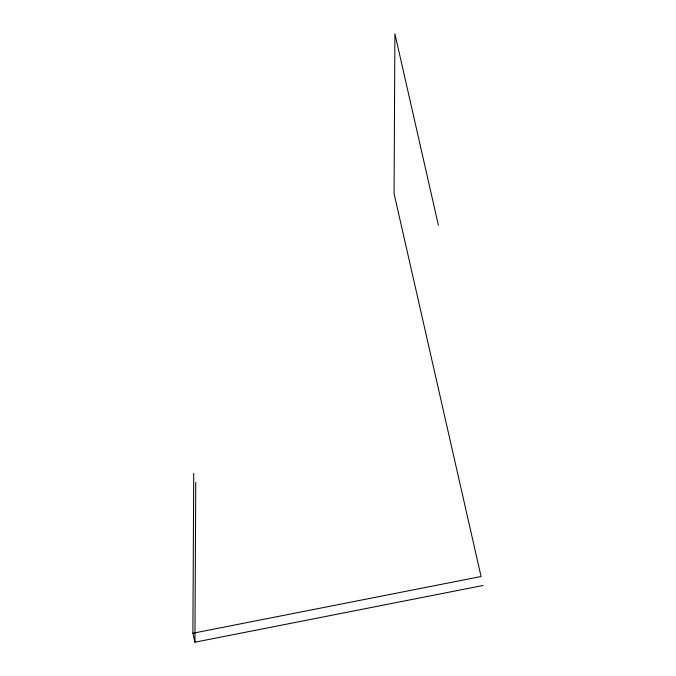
<?xml version="1.0" encoding="UTF-8"?>
<svg xmlns="http://www.w3.org/2000/svg" width="676" height="676" viewBox="0 0 676 676"><rect width="100%" height="100%" fill="white"/><g stroke="black" fill="none" stroke-linecap="round" stroke-linejoin="round"><path stroke-width="1.01" d="M483.103 585.475L194.933 642.2L192.897 633.243L193.716 473.428M194.933 642.2L195.753 482.385M192.897 633.243L481.067 576.518L394.074 193.615L394.894 33.8L438.394 225.252"/></g></svg>
